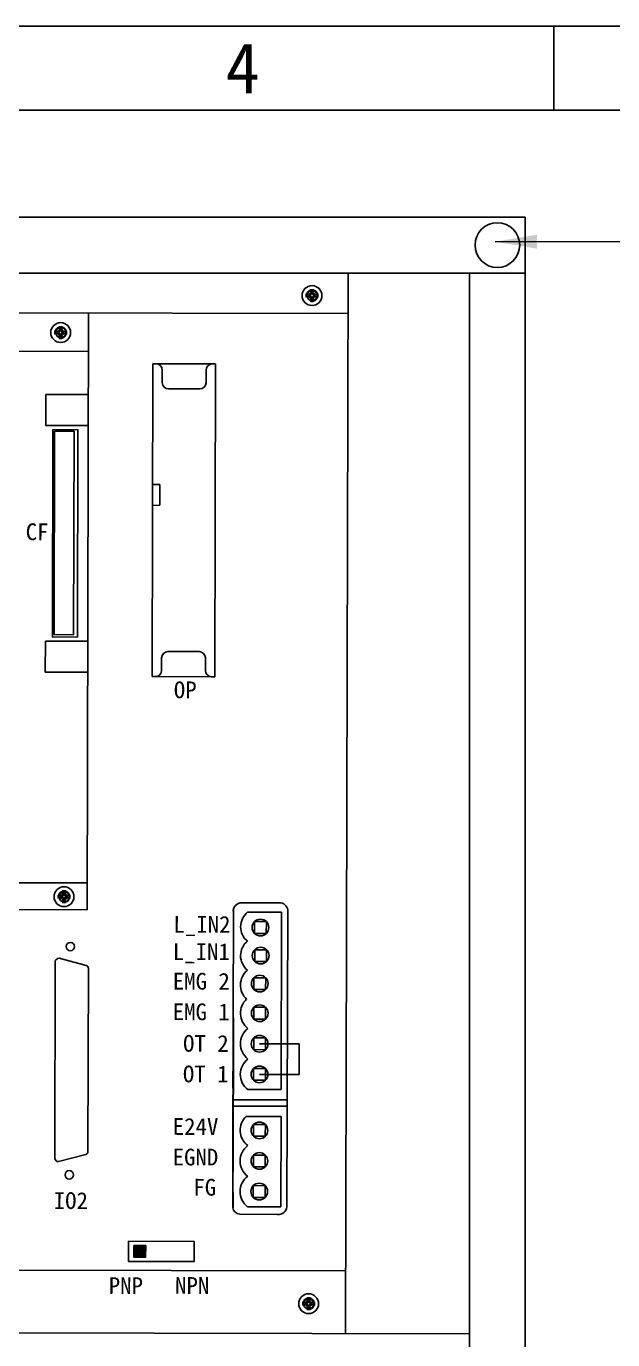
# Model space of a CAD drawing. Header units: millimetres. Extents: x 547 to 2149, y 622 to 1790.
# Drawn here: x 2004.8 to 2039.8, y 1711.8 to 1790.2 of the extents above; entities that cross this region are included whole.
import ezdxf

# ---------------------------------------------------------------- set-up
doc = ezdxf.new("R2010")
doc.units = ezdxf.units.MM
for name, color, linetype in [('仅图框使用', 7, 'Continuous'), ('元器件与线路', 7, 'Continuous'), ('英文数字标注', 3, 'Continuous')]:
    doc.layers.add(name, color=color, linetype=linetype)
doc.styles.get("Standard").update_dxf_attribs({"font": 'txt', "bigfont": 'gbcbig.shx'})
doc.dimstyles.get("Standard").update_dxf_attribs({"dimtxt": 2, "dimasz": 3, "dimexe": 0.18, "dimexo": 0.0625, "dimgap": 0.09, "dimtad": 0, "dimtih": 1, "dimtoh": 1, "dimdec": 4, "dimzin": 0, "dimdsep": 46, "dimtxsty": 'Standard', "dimcen": 0.09, "dimaunit": 1, "dimadec": 0, "dimazin": 0, "dimtfac": 1, "dimtdec": 4, "dimtofl": 0, "dimtmove": 0, "dimatfit": 3, "dimfxl": 0, "dimtolj": 1, "dimtzin": 0, "dimarcsym": 0})

msp = doc.modelspace()

# ---------------------------------------------------------------- hatches: boundary and pattern name
at = {"layer": '元器件与线路'}
msp.add_hatch(color=256, dxfattribs=at).paths.add_polyline_path([(2011.241, 1717.445), (2011.24, 1716.741), (2011.943, 1716.74), (2011.945, 1717.443)])

# ---------------------------------------------------------------- linework, layer by layer
at = {"layer": '仅图框使用'}
for p, q in [((2147.659, 1790.181), (1850.659, 1790.181)), ((2036.284, 1785.181), (2036.284, 1790.181)), ((2142.659, 1785.181), (1855.659, 1785.181))]:
    msp.add_line(p, q, dxfattribs=at)
at = {"layer": '元器件与线路'}
for p, q in [((1901.245, 1778.792), (2034.578, 1778.792)), ((2034.578, 1778.792), (2034.578, 1672.125)), ((1901.245, 1775.458), (2034.578, 1775.458)), ((2024.009, 1775.458), (2023.861, 1712.183)), ((2031.245, 1775.458), (2031.245, 1675.458)), ((1942.527, 1773.204), (2024.003, 1773.04)), ((2008.462, 1737.476), (2008.526, 1773.071)), ((1959.203, 1770.879), (2008.54, 1770.787)), ((2012.374, 1770.043), (2012.331, 1751.385)), ((2012.561, 1770.043), (2012.374, 1770.043)), ((2012.561, 1770.043), (2015.919, 1770.035)), ((2012.933, 1769.669), (2012.931, 1768.922)), ((2015.543, 1768.916), (2015.545, 1769.663)), ((2016.106, 1770.035), (2015.919, 1770.035)), ((2016.062, 1751.376), (2016.106, 1770.035)), ((2013.304, 1768.548), (2015.169, 1768.544)), ((2012.357, 1762.838), (2012.796, 1762.841)), ((2012.796, 1762.841), (2012.793, 1761.601)), ((2012.793, 1761.601), (2012.354, 1761.591)), ((2012.891, 1751.757), (2012.893, 1752.503)), ((2013.267, 1752.876), (2015.133, 1752.871)), ((2015.505, 1752.497), (2015.503, 1751.751)), ((2012.331, 1751.385), (2012.517, 1751.385)), ((2012.517, 1751.385), (2015.876, 1751.377)), ((2015.876, 1751.377), (2016.062, 1751.376)), ((1959.113, 1739.191), (2008.466, 1739.076)), ((1959.109, 1737.592), (2008.462, 1737.476)), ((2017.653, 1737.89), (2020.004, 1737.885)), ((2018.023, 1737.326), (2020.049, 1737.321)), ((2020.049, 1737.321), (2020.025, 1726.746)), ((2020.366, 1719.739), (2020.415, 1737.416)), ((2020.025, 1726.746), (2018.029, 1726.75)), ((2017.149, 1725.759), (2020.383, 1725.752)), ((2017.15, 1726.141), (2020.384, 1726.134)), ((2017.942, 1725.148), (2020.021, 1725.145)), ((2020.021, 1725.145), (2020.008, 1719.753)), ((2017.557, 1719.304), (2019.922, 1719.299)), ((2020.008, 1719.753), (2018.012, 1719.758)), ((1942.393, 1716.117), (2023.869, 1715.927))]:
    msp.add_line(p, q, dxfattribs=at)
at = {"layer": '元器件与线路', "lineweight": 25}
for p, q in [((2021.479, 1774.191), (2021.766, 1774.134)), ((2021.479, 1774.042), (2021.766, 1774.097)), ((2021.514, 1774.184), (2021.514, 1774.048)), ((2021.759, 1774.217), (2021.618, 1774.163)), ((2021.759, 1774.217), (2021.814, 1774.358)), ((2021.759, 1774.217), (2021.804, 1774.172)), ((2021.766, 1774.134), (2021.843, 1774.21)), ((2021.766, 1774.097), (2021.766, 1774.134)), ((2021.842, 1774.021), (2021.766, 1774.097)), ((2021.787, 1774.497), (2021.843, 1774.21)), ((2021.794, 1774.462), (2021.929, 1774.462)), ((2021.843, 1774.21), (2021.879, 1774.21)), ((2021.936, 1774.497), (2021.879, 1774.21)), ((2021.879, 1774.21), (2021.955, 1774.134)), ((2021.879, 1774.021), (2021.955, 1774.097)), ((2021.963, 1774.217), (2021.909, 1774.358)), ((2021.917, 1774.172), (2021.963, 1774.217)), ((2022.243, 1774.189), (2021.955, 1774.134)), ((2021.955, 1774.134), (2021.955, 1774.097)), ((2022.242, 1774.04), (2021.955, 1774.097)), ((2021.963, 1774.217), (2022.104, 1774.162)), ((2022.208, 1774.182), (2022.208, 1774.047)), ((2021.759, 1774.014), (2021.618, 1774.068)), ((2021.804, 1774.059), (2021.759, 1774.014)), ((2021.759, 1774.014), (2021.813, 1773.873)), ((2021.785, 1773.734), (2021.842, 1774.021)), ((2021.928, 1773.768), (2021.792, 1773.768)), ((2021.879, 1774.021), (2021.842, 1774.021)), ((2021.934, 1773.733), (2021.879, 1774.021)), ((2021.962, 1774.013), (2021.908, 1773.872)), ((2021.917, 1774.059), (2021.962, 1774.013)), ((2021.962, 1774.013), (2022.104, 1774.067)), ((2006.496, 1771.834), (2006.784, 1771.889)), ((2006.497, 1771.983), (2006.784, 1771.926)), ((2006.531, 1771.976), (2006.531, 1771.84)), ((2006.777, 1772.009), (2006.635, 1771.955)), ((2006.776, 1771.806), (2006.635, 1771.861)), ((2006.822, 1771.851), (2006.776, 1771.806)), ((2006.776, 1771.806), (2006.83, 1771.665)), ((2006.777, 1772.009), (2006.831, 1772.15)), ((2006.777, 1772.009), (2006.822, 1771.964)), ((2006.784, 1771.926), (2006.86, 1772.002)), ((2006.784, 1771.889), (2006.784, 1771.926)), ((2006.86, 1771.813), (2006.784, 1771.889)), ((2006.803, 1771.526), (2006.86, 1771.813)), ((2006.805, 1772.289), (2006.86, 1772.002)), ((2006.811, 1772.255), (2006.947, 1772.254)), ((2006.86, 1772.002), (2006.897, 1772.002)), ((2006.896, 1771.813), (2006.86, 1771.813)), ((2006.896, 1771.813), (2006.973, 1771.889)), ((2006.952, 1771.526), (2006.896, 1771.813)), ((2006.954, 1772.289), (2006.897, 1772.002)), ((2006.897, 1772.002), (2006.973, 1771.926)), ((2006.98, 1771.805), (2006.925, 1771.664)), ((2006.98, 1772.009), (2006.926, 1772.15)), ((2006.935, 1771.964), (2006.98, 1772.009)), ((2006.935, 1771.851), (2006.98, 1771.805)), ((2007.26, 1771.981), (2006.973, 1771.926)), ((2006.973, 1771.926), (2006.973, 1771.889)), ((2007.26, 1771.832), (2006.973, 1771.889)), ((2006.98, 1772.009), (2007.121, 1771.954)), ((2006.98, 1771.805), (2007.121, 1771.859)), ((2007.225, 1771.974), (2007.225, 1771.839)), ((2006.945, 1771.56), (2006.81, 1771.561)), ((2006.693, 1738.179), (2006.981, 1738.234)), ((2006.694, 1738.328), (2006.981, 1738.271)), ((2006.729, 1738.321), (2006.728, 1738.185)), ((2006.973, 1738.151), (2006.832, 1738.205)), ((2006.974, 1738.354), (2006.833, 1738.3)), ((2007.019, 1738.196), (2006.973, 1738.151)), ((2006.973, 1738.151), (2007.027, 1738.009)), ((2006.974, 1738.354), (2007.029, 1738.495)), ((2006.974, 1738.354), (2007.019, 1738.309)), ((2006.981, 1738.271), (2007.057, 1738.347)), ((2006.981, 1738.234), (2006.981, 1738.271)), ((2007.057, 1738.158), (2006.981, 1738.234)), ((2007, 1737.871), (2007.057, 1738.158)), ((2007.002, 1738.634), (2007.057, 1738.347)), ((2007.008, 1738.599), (2007.144, 1738.599)), ((2007.057, 1738.347), (2007.094, 1738.347)), ((2007.094, 1738.157), (2007.057, 1738.158)), ((2007.151, 1738.634), (2007.094, 1738.347)), ((2007.094, 1738.347), (2007.17, 1738.27)), ((2007.094, 1738.157), (2007.17, 1738.233)), ((2007.149, 1737.87), (2007.094, 1738.157)), ((2007.177, 1738.15), (2007.122, 1738.009)), ((2007.177, 1738.354), (2007.123, 1738.495)), ((2007.132, 1738.309), (2007.177, 1738.354)), ((2007.132, 1738.195), (2007.177, 1738.15)), ((2007.457, 1738.326), (2007.17, 1738.27)), ((2007.17, 1738.27), (2007.17, 1738.233)), ((2007.457, 1738.177), (2007.17, 1738.233)), ((2007.177, 1738.354), (2007.318, 1738.299)), ((2007.177, 1738.15), (2007.318, 1738.204)), ((2007.423, 1738.319), (2007.422, 1738.184)), ((2007.142, 1737.905), (2007.007, 1737.905)), ((2017.172, 1737.467), (2017.158, 1731.026)), ((2006.554, 1734.408), (2006.527, 1722.621)), ((2006.778, 1734.582), (2008.402, 1734.146)), ((2008.502, 1723.046), (2008.528, 1733.981)), ((2017.156, 1730.119), (2017.153, 1728.875)), ((2006.748, 1722.446), (2008.376, 1722.882)), ((2017.136, 1721.864), (2017.133, 1720.62)), ((2021.276, 1713.898), (2021.563, 1713.953)), ((2021.277, 1714.047), (2021.564, 1713.99)), ((2021.311, 1714.04), (2021.311, 1713.904)), ((2021.557, 1714.073), (2021.415, 1714.019)), ((2021.556, 1713.87), (2021.415, 1713.924)), ((2021.601, 1713.915), (2021.556, 1713.87)), ((2021.556, 1713.87), (2021.61, 1713.728)), ((2021.557, 1714.073), (2021.611, 1714.214)), ((2021.557, 1714.073), (2021.602, 1714.028)), ((2021.563, 1713.953), (2021.564, 1713.99)), ((2021.639, 1713.877), (2021.563, 1713.953)), ((2021.564, 1713.99), (2021.64, 1714.066)), ((2021.583, 1713.59), (2021.639, 1713.877)), ((2021.585, 1714.353), (2021.64, 1714.066)), ((2021.591, 1714.318), (2021.727, 1714.318)), ((2021.676, 1713.877), (2021.639, 1713.877)), ((2021.64, 1714.066), (2021.677, 1714.066)), ((2021.676, 1713.877), (2021.753, 1713.953)), ((2021.732, 1713.589), (2021.676, 1713.877)), ((2021.733, 1714.353), (2021.677, 1714.066)), ((2021.677, 1714.066), (2021.753, 1713.989)), ((2021.76, 1713.869), (2021.705, 1713.728)), ((2021.76, 1714.073), (2021.706, 1714.214)), ((2021.715, 1714.028), (2021.76, 1714.073)), ((2021.715, 1713.915), (2021.76, 1713.869)), ((2022.04, 1714.045), (2021.753, 1713.989)), ((2021.753, 1713.989), (2021.753, 1713.953)), ((2022.04, 1713.896), (2021.753, 1713.953)), ((2021.76, 1714.073), (2021.901, 1714.018)), ((2021.76, 1713.869), (2021.901, 1713.923)), ((2022.005, 1714.038), (2022.005, 1713.903)), ((2021.725, 1713.624), (2021.59, 1713.624))]:
    msp.add_line(p, q, dxfattribs=at)
at = {"layer": '元器件与线路', "lineweight": 30}
for p, q in [((2017.158, 1731.026), (2017.136, 1721.864)), ((2017.153, 1728.875), (2017.148, 1726.836)), ((2017.133, 1720.62), (2017.132, 1719.709))]:
    msp.add_line(p, q, dxfattribs=at)
at = {"layer": '元器件与线路', "color": 3}
for p, q in [((2018.739, 1729.478), (2021.095, 1729.472)), ((2021.095, 1729.472), (2021.091, 1727.648)), ((2021.091, 1727.648), (2018.73, 1727.653))]:
    msp.add_line(p, q, dxfattribs=at)
at = {"layer": '元器件与线路', "linetype": 'ByBlock'}
msp.add_line((1904.578, 1712.462), (2031.244, 1712.166), dxfattribs=at)
at = {"layer": '元器件与线路'}
for points in [[(2005.988, 1768.216), (2008.519, 1768.21), (2008.514, 1766.359), (2005.983, 1766.365)], [(2006.414, 1766.118), (2007.905, 1766.115), (2007.876, 1753.744), (2006.385, 1753.748)], [(2006.515, 1766.027), (2007.677, 1766.024), (2007.648, 1753.884), (2006.487, 1753.887)], [(2005.962, 1753.504), (2008.493, 1753.498), (2008.488, 1751.647), (2005.958, 1751.653)], [(2010.93, 1717.698), (2014.833, 1717.689), (2014.83, 1716.487), (2010.927, 1716.496)]]:
    msp.add_lwpolyline(points, close=True, dxfattribs=at)
at = {"layer": '元器件与线路', "lineweight": 25}
for points in [[(2018.435, 1736.765), (2018.433, 1736.061), (2019.137, 1736.06), (2019.139, 1736.763)], [(2018.448, 1735.09), (2018.446, 1734.386), (2019.15, 1734.385), (2019.151, 1735.088)], [(2018.394, 1733.419), (2018.393, 1732.716), (2019.096, 1732.714), (2019.098, 1733.418)], [(2018.392, 1731.655), (2018.39, 1730.951), (2019.094, 1730.95), (2019.095, 1731.653)], [(2018.388, 1729.83), (2018.386, 1729.127), (2019.09, 1729.125), (2019.091, 1729.829)], [(2018.379, 1728.006), (2018.377, 1727.302), (2019.081, 1727.301), (2019.082, 1728.004)], [(2018.375, 1724.663), (2018.374, 1723.959), (2019.077, 1723.957), (2019.079, 1724.661)], [(2018.371, 1722.838), (2018.37, 1722.135), (2019.073, 1722.133), (2019.075, 1722.837)], [(2018.362, 1721.014), (2018.361, 1720.31), (2019.064, 1720.309), (2019.066, 1721.012)], [(2011.241, 1717.445), (2011.24, 1716.741), (2011.943, 1716.74), (2011.945, 1717.443)]]:
    msp.add_lwpolyline(points, close=True, dxfattribs=at)
at = {"layer": '元器件与线路'}
msp.add_circle((2032.911, 1777.125), 1.333, dxfattribs=at)
at = {"layer": '元器件与线路', "lineweight": 25}
for centre, radius in [((2021.861, 1774.115), 0.592), ((2006.878, 1771.907), 0.592), ((2007.075, 1738.252), 0.592), ((2018.786, 1736.412), 0.498), ((2007.455, 1735.279), 0.249), ((2018.799, 1734.737), 0.498), ((2018.745, 1733.067), 0.498), ((2018.743, 1731.302), 0.498), ((2018.739, 1729.478), 0.498), ((2018.73, 1727.653), 0.498), ((2018.726, 1724.31), 0.498), ((2018.722, 1722.486), 0.498), ((2007.389, 1721.659), 0.249), ((2018.713, 1720.661), 0.498), ((2021.658, 1713.971), 0.592)]:
    msp.add_circle(centre, radius, dxfattribs=at)
at = {"layer": '元器件与线路', "color": 7}
for centre in [(2021.863, 1774.114), (2006.881, 1771.906), (2007.078, 1738.25), (2021.66, 1713.969)]:
    msp.add_circle(centre, 0.305, dxfattribs=at)
at = {"layer": '元器件与线路'}
for centre, radius, start, end in [((2021.863, 1774.114), 0.339, 254.86611, 194.86611), ((2006.881, 1771.906), 0.339, 254.86611, 194.86611), ((2012.56, 1769.67), 0.373, 359.86611, 89.86611), ((2015.918, 1769.662), 0.373, 89.86611, 179.86611), ((2013.305, 1768.922), 0.373, 179.86611, 269.86611), ((2015.17, 1768.917), 0.373, 269.86611, 359.86611), ((2013.266, 1752.502), 0.373, 89.86611, 179.86611), ((2015.132, 1752.498), 0.373, 359.86611, 89.86611), ((2012.518, 1751.758), 0.373, 269.86611, 359.86611), ((2015.877, 1751.75), 0.373, 179.86611, 269.86611), ((2007.078, 1738.25), 0.339, 254.86611, 194.86611), ((2018.717, 1736.455), 1.113, 128.56284, 231.16937), ((2019.918, 1737.395), 0.498, 357.24663, 80.03369), ((2018.713, 1734.737), 1.113, 128.56284, 231.16937), ((2018.747, 1732.98), 1.152, 129.45827, 226.79967), ((2018.743, 1731.302), 1.148, 133.09634, 232.49533), ((2018.739, 1729.478), 1.148, 127.25626, 232.59087), ((2018.73, 1727.653), 1.143, 127.02686, 232.17794), ((2018.726, 1724.31), 1.148, 133.09634, 232.49533), ((2018.722, 1722.486), 1.148, 127.25626, 232.59087), ((2018.713, 1720.661), 1.143, 127.02686, 232.17794), ((2021.66, 1713.969), 0.339, 254.86611, 194.86611)]:
    msp.add_arc(centre, radius, start, end, dxfattribs=at)
at = {"layer": '元器件与线路', "lineweight": 25}
for centre, radius, start, end in [((2017.664, 1737.393), 0.498, 88.49426, 188.24935), ((2006.792, 1734.334), 0.249, 93.16752, 162.51695), ((2008.358, 1733.981), 0.17, 359.86611, 74.9599), ((2006.764, 1722.694), 0.249, 197.14924, 266.22351), ((2008.332, 1723.046), 0.17, 284.99959, 359.86611), ((2017.621, 1719.798), 0.498, 190.28131, 262.57421), ((2019.862, 1719.805), 0.508, 264.2131, 352.55295)]:
    msp.add_arc(centre, radius, start, end, dxfattribs=at)

# ---------------------------------------------------------------- texts
at = {"layer": '仅图框使用', "insert": (2017.722, 1787.681), "char_height": 3, "width": 37.125, "attachment_point": 5}
msp.add_mtext('{\\fSimSun|b0|i0|c134|p2;4}', dxfattribs=at)
at = {"layer": '英文数字标注', "color": 3, "char_height": 1, "attachment_point": 1, "rotation": 359.86611}
for s, insert, width in [('{\\fSimSun|b0|i0|c134|p7;CF}', (2004.791, 1760.524), 1.97953), ('{\\fSimSun|b0|i0|c134|p7;OP}', (2013.623, 1751.096), 1.97953), ('{\\fSimSun|b0|i0|c134|p7;L_IN2}', (2013.601, 1737.105), 1.97953), ('{\\fSimSun|b0|i0|c134|p7;L_IN1}', (2013.564, 1735.478), 1.97953), ('{\\fSimSun|b0|i0|c134|p7;EMG 2}', (2013.561, 1733.713), 3.48292), ('{\\fSimSun|b0|i0|c134|p7;EMG 1}', (2013.557, 1731.889), 3.48292), ('{\\fSimSun|b0|i0|c134|p7;OT 2}', (2014.174, 1730.002), 3.26443), ('{\\fSimSun|b0|i0|c134|p7;OT 1}', (2014.165, 1728.178), 3.26443), ('{\\fSimSun|b0|i0|c134|p7;E24V}', (2013.557, 1725.046), 1.97953), ('{\\fSimSun|b0|i0|c134|p7;EGND}', (2013.553, 1723.222), 1.97953), ('{\\fSimSun|b0|i0|c134|p7;FG}', (2014.787, 1721.421), 1.97953), ('{\\fSimSun|b0|i0|c134|p7;IO2}', (2006.463, 1720.623), 1.97953), ('{\\fSimSun|b0|i0|c134|p7;PNP}', (2009.744, 1715.549), 1.10542), ('{\\fSimSun|b0|i0|c134|p7;NPN}', (2013.698, 1715.561), 1.10542)]:
    msp.add_mtext(s, dxfattribs=dict(at, insert=insert, width=width))

# ---------------------------------------------------------------- leaders
at = {"layer": '英文数字标注'}
msp.add_leader([(2032.771, 1777.328), (2046.508, 1777.333), (2051.406, 1777.333)], dimstyle='Standard', override={"dimasz": 2.5, "dimgap": 0.09, "dimtad": 0}, dxfattribs=at)

doc.saveas('drawing.dxf')
